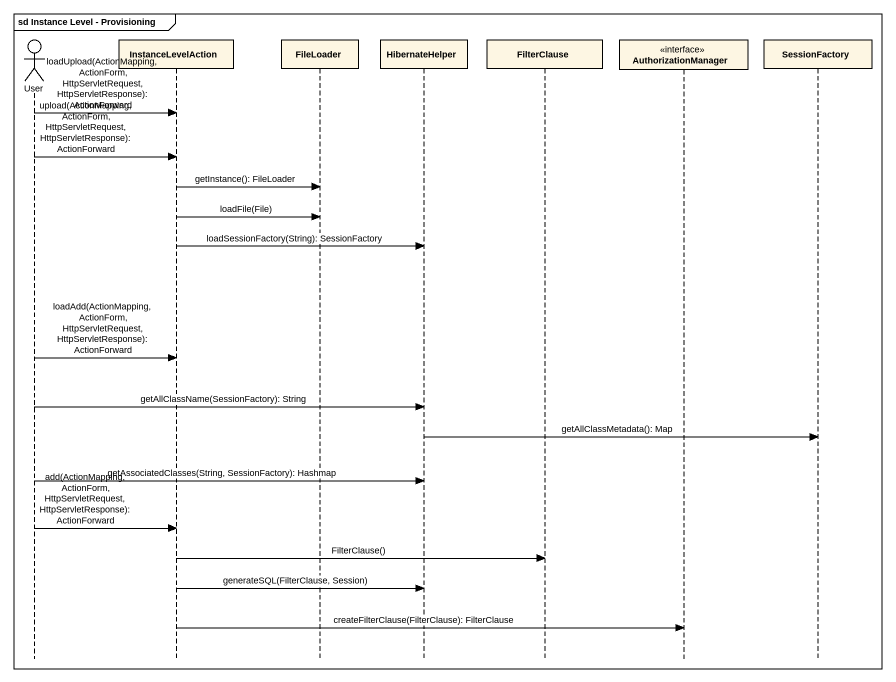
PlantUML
@startuml
mainframe sd Instance Level - Provisioning
hide footbox
actor User
participant InstanceLevelAction
participant FileLoader
participant HibernateHelper
participant FilterClause
participant AuthorizationManager <<interface>>
participant SessionFactory

User -> InstanceLevelAction : loadUpload(ActionMapping, ActionForm, HttpServletRequest, HttpServletResponse): ActionForward
User -> InstanceLevelAction : upload(ActionMapping, ActionForm, HttpServletRequest, HttpServletResponse): ActionForward
InstanceLevelAction -> FileLoader : getInstance(): FileLoader
InstanceLevelAction -> FileLoader : loadFile(File)
InstanceLevelAction -> HibernateHelper : loadSessionFactory(String): SessionFactory
User -> InstanceLevelAction : loadAdd(ActionMapping, ActionForm, HttpServletRequest, HttpServletResponse): ActionForward
User -> HibernateHelper : getAllClassName(SessionFactory): String
HibernateHelper -> SessionFactory : getAllClassMetadata(): Map
User -> HibernateHelper : getAssociatedClasses(String, SessionFactory): Hashmap
User -> InstanceLevelAction : add(ActionMapping, ActionForm, HttpServletRequest, HttpServletResponse): ActionForward
InstanceLevelAction -> FilterClause : FilterClause()
InstanceLevelAction -> HibernateHelper : generateSQL(FilterClause, Session)
InstanceLevelAction -> AuthorizationManager : createFilterClause(FilterClause): FilterClause
@enduml
